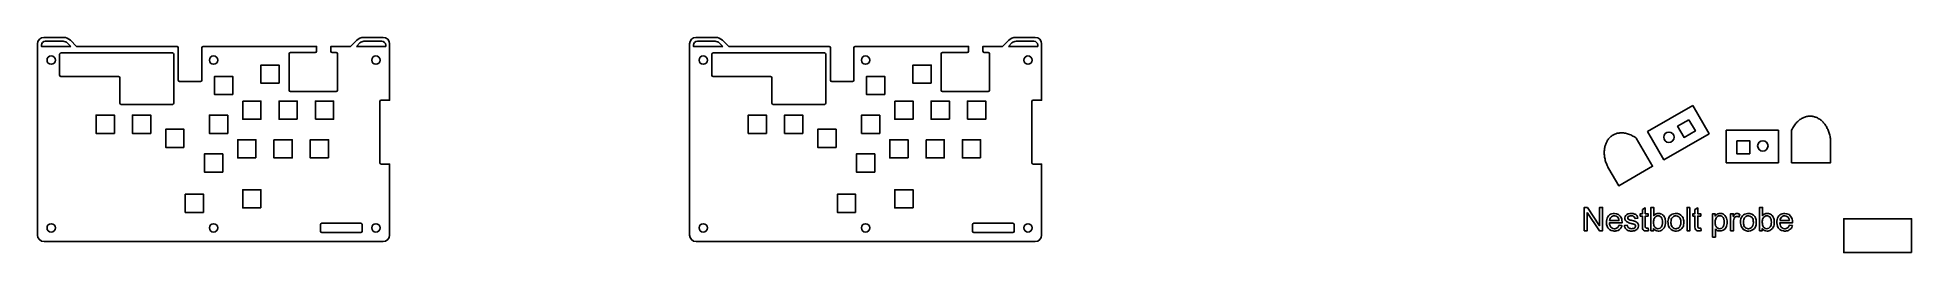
# Model space of a CAD drawing. Header units: millimetres. Extents: x 15 to 1452, y 13 to 179.
import ezdxf

# ---------------------------------------------------------------- set-up
doc = ezdxf.new("R2010")
doc.units = ezdxf.units.MM
for name, color, linetype in [('Layer_0', 7, 'CONTINUOUS'), ('Layer_1', 5, 'CONTINUOUS'), ('Layer_2', 1, 'CONTINUOUS'), ('Layer_30', 30, 'CONTINUOUS')]:
    doc.layers.add(name, color=color, linetype=linetype)

msp = doc.modelspace()

# ---------------------------------------------------------------- linework, layer by layer
at = {"layer": 'Layer_0', "color": 7}
for points in [[(20, 21.5), (280, 21.5, 0.41421356), (285, 26.5), (285, 81.139572), (278.49963, 81.139572, -0.41421356), (277.49963, 82.139572), (277.49963, 129.13931, -0.41421356), (278.49963, 130.13931), (285, 130.13931), (285, 173.5, 0.41421356), (280, 178.5), (265.10651, 178.5, 0.1989166), (259.80313, 176.30324), (255, 171.5), (239.99974, 171.49983), (239.99974, 167.78548, 0.41421356), (240.99974, 166.78548), (243.99974, 166.78548, -0.41421356), (244.99974, 165.78548), (244.99974, 137.78549, -0.41421356), (243.99974, 136.78549), (209.02974, 136.78549, -0.41421356), (208.02974, 137.78549), (208.02974, 165.78548, -0.41421356), (209.02974, 166.78548), (227.99974, 166.78548, 0.41421356), (228.99974, 167.78548), (228.99974, 171.49983), (142, 171.50031, 0.41420952), (141, 170.50031), (141, 145.50031, -0.41421356), (140, 144.50031), (123.99999, 144.50031, -0.41421356), (122.99999, 145.50031), (122.99999, 170.50031, 0.41421356), (121.99999, 171.50031), (45, 171.5), (40.19664, 176.30333, 0.19891313), (34.89336, 178.5), (20, 178.5, 0.41421356), (15, 173.5), (15, 26.5, 0.41421356)], [(40.5, 171.5), (18, 171.5), (18, 172.5, -0.41421356), (21, 175.5), (34.63604, 175.5, -0.19891325), (37.81802, 174.18198)], [(259.5, 171.5), (282, 171.5), (282, 172.5, 0.41421356), (279, 175.5), (265.36395, 175.5, 0.19891002), (262.18198, 174.18198)], [(520, 21.5), (780, 21.5, 0.41421356), (785, 26.5), (785, 81.139572), (778.49963, 81.139572, -0.41421356), (777.49963, 82.139572), (777.49963, 129.13931, -0.41421356), (778.49963, 130.13931), (785, 130.13931), (785, 173.5, 0.41421356), (780, 178.5), (765.10651, 178.5, 0.1989166), (759.8031, 176.30324), (755, 171.5), (739.99976, 171.49983), (739.99976, 167.78548, 0.41421356), (740.99976, 166.78548), (743.99976, 166.78548, -0.41421356), (744.99976, 165.78548), (744.99976, 137.78549, -0.41421356), (743.99976, 136.78549), (709.02972, 136.78549, -0.41421356), (708.02972, 137.78549), (708.02972, 165.78548, -0.41421356), (709.02972, 166.78548), (727.99976, 166.78548, 0.41421356), (728.99976, 167.78548), (728.99976, 171.49983), (642, 171.50031, 0.41420952), (641, 170.50031), (641, 145.50031, -0.41421356), (640, 144.50031), (624, 144.50031, -0.41421356), (623, 145.50031), (623, 170.50031, 0.41421356), (622, 171.50031), (545, 171.5), (540.19666, 176.30333, 0.19891313), (534.89337, 178.5), (520, 178.5, 0.41421356), (515, 173.5), (515, 26.5, 0.41421356)], [(540.5, 171.5), (518, 171.5), (518, 172.5, -0.41421356), (521, 175.5), (534.63605, 175.5, -0.19891325), (537.81799, 174.18198)], [(759.5, 171.5), (782, 171.5), (782, 172.5, 0.41421356), (779, 175.5), (765.36395, 175.5, 0.19891002), (762.18201, 174.18198)], [(32.999943, 166.49997), (118.50037, 166.49997, -0.41421356), (119.50037, 165.49997), (119.50037, 128.00024, -0.41421356), (118.50037, 127.00024), (79.099945, 127.00024, -0.41421154), (78.099945, 128.00024), (78.099945, 147.49997, 0.41421356), (77.099945, 148.49997), (32.999943, 148.49997, -0.41421356), (31.999943, 149.49997), (31.999943, 165.49997, -0.41421356)], [(532.99994, 166.49997), (618.50037, 166.49997, -0.41421356), (619.50037, 165.49997), (619.50037, 128.00024, -0.41421356), (618.50037, 127.00024), (579.09998, 127.00024, -0.41421154), (578.09991, 128.00024), (578.09991, 147.49997, 0.41421356), (577.09991, 148.49997), (532.99994, 148.49997, -0.41421356), (531.99994, 149.49997), (531.99994, 165.49997, -0.41421356)], [(233.00037, 35.524082), (263.00037, 35.524082, -0.41421356), (264.00037, 34.524082), (264.00037, 29.524082, -0.41421331), (263.00037, 28.524082), (233.00037, 28.524082, -0.41421331), (232.00037, 29.524082), (232.00037, 34.524082, -0.41421356)], [(733.00037, 35.524082), (763.00037, 35.524082, -0.41421356), (764.00037, 34.524082), (764.00037, 29.524082, -0.41421331), (763.00037, 28.524082), (733.00037, 28.524082, -0.41421331), (732.00037, 29.524082), (732.00037, 34.524082, -0.41421356)]]:
    msp.add_lwpolyline(points, format="xyb", close=True, dxfattribs=at)
for points in [[(164.74011, 134.46457), (150.74011, 134.46457), (150.74011, 148.46457), (164.74011, 148.46457)], [(200.3101, 143.19458), (186.3101, 143.19458), (186.3101, 157.19458), (200.3101, 157.19458)], [(664.74011, 134.46457), (650.74011, 134.46457), (650.74011, 148.46457), (664.74011, 148.46457)], [(700.31012, 143.19458), (686.31012, 143.19458), (686.31012, 157.19458), (700.31012, 157.19458)], [(172.39011, 129.52458), (186.39011, 129.52458), (186.39011, 115.52458), (172.39011, 115.52458)], [(214.2301, 115.52458), (200.2301, 115.52458), (200.2301, 129.52458), (214.2301, 129.52458)], [(228.07011, 115.52458), (228.07011, 129.52458), (242.07011, 129.52458), (242.07011, 115.52458)], [(672.39014, 129.52458), (686.39014, 129.52458), (686.39014, 115.52458), (672.39014, 115.52458)], [(714.2301, 115.52458), (700.2301, 115.52458), (700.2301, 129.52458), (714.2301, 129.52458)], [(728.07013, 115.52458), (728.07013, 129.52458), (742.07013, 129.52458), (742.07013, 115.52458)], [(73.970108, 104.69458), (59.970108, 104.69458), (59.970108, 118.69458), (73.970108, 118.69458)], [(101.81011, 104.69458), (87.810112, 104.69458), (87.810112, 118.69458), (101.81011, 118.69458)], [(160.87012, 118.69458), (160.87012, 104.69458), (146.87012, 104.69458), (146.87012, 118.69458)], [(573.97009, 104.69458), (559.97009, 104.69458), (559.97009, 118.69458), (573.97009, 118.69458)], [(601.81012, 104.69458), (587.81012, 104.69458), (587.81012, 118.69458), (601.81012, 118.69458)], [(660.87012, 118.69458), (660.87012, 104.69458), (646.87012, 104.69458), (646.87012, 118.69458)], [(1284.231, 126.10616), (1249.59, 106.10616), (1262.09, 84.455521), (1296.731, 104.45552)], [(1284.231, 126.10616), (1249.59, 106.10616), (1262.09, 84.455521), (1296.731, 104.45552)], [(1284.231, 126.10616), (1249.59, 106.10616), (1262.09, 84.455521), (1296.731, 104.45552)], [(1281.3029, 115.17795), (1272.6426, 110.17795), (1277.6426, 101.5177), (1286.3029, 106.5177)], [(1281.3029, 115.17795), (1272.6426, 110.17795), (1277.6426, 101.5177), (1286.3029, 106.5177)], [(1281.3029, 115.17795), (1272.6426, 110.17795), (1277.6426, 101.5177), (1286.3029, 106.5177)], [(127.33011, 93.864578), (113.33011, 93.864578), (113.33011, 107.86458), (127.33011, 107.86458)], [(627.33008, 93.864578), (613.33008, 93.864578), (613.33008, 107.86458), (627.33008, 107.86458)], [(1310, 107.05078), (1350, 107.05078), (1350, 82.050781), (1310, 82.050781)], [(1310, 107.05078), (1350, 107.05078), (1350, 82.050781), (1310, 82.050781)], [(157.00011, 74.924576), (143.00011, 74.924576), (143.00011, 88.924576), (157.00011, 88.924576)], [(182.52011, 85.754578), (168.52011, 85.754578), (168.52011, 99.754578), (182.52011, 99.754578)], [(196.36011, 99.754578), (210.36011, 99.754578), (210.36011, 85.754578), (196.36011, 85.754578)], [(238.2001, 85.754578), (224.2001, 85.754578), (224.2001, 99.754578), (238.2001, 99.754578)], [(657.00012, 74.924576), (643.00012, 74.924576), (643.00012, 88.924576), (657.00012, 88.924576)], [(682.52014, 85.754578), (668.52014, 85.754578), (668.52014, 99.754578), (682.52014, 99.754578)], [(696.36011, 99.754578), (710.36011, 99.754578), (710.36011, 85.754578), (696.36011, 85.754578)], [(738.20007, 85.754578), (724.20007, 85.754578), (724.20007, 99.754578), (738.20007, 99.754578)], [(1318, 99.050781), (1328, 99.050781), (1328, 89.050781), (1318, 89.050781)], [(1318, 99.050781), (1328, 99.050781), (1328, 89.050781), (1318, 89.050781)], [(142.33011, 43.864578), (128.33011, 43.864578), (128.33011, 57.864578), (142.33011, 57.864578)], [(186.39011, 47.364578), (172.39011, 47.364578), (172.39011, 61.364578), (186.39011, 61.364578)], [(642.33008, 43.864578), (628.33008, 43.864578), (628.33008, 57.864578), (642.33008, 57.864578)], [(686.39014, 47.364578), (672.39014, 47.364578), (672.39014, 61.364578), (686.39014, 61.364578)]]:
    msp.add_lwpolyline(points, close=True, dxfattribs=at)
for centre in [(25.500244, 160.99957), (150.00024, 160.99957), (274.50024, 160.99957), (525.50024, 160.99957), (650.00024, 160.99957), (774.50024, 160.99957), (25.500244, 31.999573), (150.00024, 31.999573), (274.50024, 31.999573), (525.50024, 31.999573), (650.00024, 31.999573), (774.50024, 31.999573)]:
    msp.add_circle(centre, 3.2, dxfattribs=at)
at = {"layer": 'Layer_1', "color": 5}
for points in [[(1360, 107.05078), (1360.476, 107.96638), (1360.9659, 108.8385), (1361.4691, 109.66759), (1361.9849, 110.4541), (1362.5126, 111.1985), (1363.0515, 111.90125), (1363.6009, 112.56279), (1364.1602, 113.18359), (1364.7286, 113.76411), (1365.3055, 114.30481), (1365.8902, 114.80614), (1366.4819, 115.26855), (1367.0801, 115.69252), (1367.684, 116.07849), (1368.293, 116.42693), (1368.9063, 116.73828), (1369.5232, 117.01302), (1370.1431, 117.25159), (1370.7653, 117.45445), (1371.3892, 117.62207), (1372.0139, 117.7549), (1372.6389, 117.85339), (1373.2634, 117.91801), (1373.8867, 117.94922), (1374.5082, 117.94746), (1375.1273, 117.91321), (1375.7431, 117.84691), (1376.355, 117.74902), (1376.9623, 117.62001), (1377.5644, 117.46033), (1378.1605, 117.27043), (1378.75, 117.05078), (1379.3322, 116.80183), (1379.9063, 116.52405), (1380.4718, 116.21788), (1381.0278, 115.88379), (1381.5738, 115.52223), (1382.1091, 115.13367), (1382.6329, 114.71855), (1383.1445, 114.27734), (1383.6434, 113.8105), (1384.1287, 113.31848), (1384.5999, 112.80174), (1385.0562, 112.26074), (1385.4969, 111.69594), (1385.9213, 111.10779), (1386.3288, 110.49675), (1386.7188, 109.86328), (1387.0903, 109.20784), (1387.4429, 108.53088), (1387.7758, 107.83287), (1388.0884, 107.11426), (1388.3799, 106.3755), (1388.6496, 105.61707), (1388.8969, 104.8394), (1389.1211, 104.04297), (1389.3215, 103.22823), (1389.4974, 102.39563), (1389.6481, 101.54564), (1389.7729, 100.67871), (1389.8713, 99.795303), (1389.9423, 98.895874), (1389.9855, 97.980881), (1390, 97.050781), (1390, 82.050781), (1360, 82.050781)], [(1360, 107.05078), (1360.476, 107.96638), (1360.9659, 108.8385), (1361.4691, 109.66759), (1361.9849, 110.4541), (1362.5126, 111.1985), (1363.0515, 111.90125), (1363.6009, 112.56279), (1364.1602, 113.18359), (1364.7286, 113.76411), (1365.3055, 114.30481), (1365.8902, 114.80614), (1366.4819, 115.26855), (1367.0801, 115.69252), (1367.684, 116.07849), (1368.293, 116.42693), (1368.9063, 116.73828), (1369.5232, 117.01302), (1370.1431, 117.25159), (1370.7653, 117.45445), (1371.3892, 117.62207), (1372.0139, 117.7549), (1372.6389, 117.85339), (1373.2634, 117.91801), (1373.8867, 117.94922), (1374.5082, 117.94746), (1375.1273, 117.91321), (1375.7431, 117.84691), (1376.355, 117.74902), (1376.9623, 117.62001), (1377.5644, 117.46033), (1378.1605, 117.27043), (1378.75, 117.05078), (1379.3322, 116.80183), (1379.9063, 116.52405), (1380.4718, 116.21788), (1381.0278, 115.88379), (1381.5738, 115.52223), (1382.1091, 115.13367), (1382.6329, 114.71855), (1383.1445, 114.27734), (1383.6434, 113.8105), (1384.1287, 113.31848), (1384.5999, 112.80174), (1385.0562, 112.26074), (1385.4969, 111.69594), (1385.9213, 111.10779), (1386.3288, 110.49675), (1386.7188, 109.86328), (1387.0903, 109.20784), (1387.4429, 108.53088), (1387.7758, 107.83287), (1388.0884, 107.11426), (1388.3799, 106.3755), (1388.6496, 105.61707), (1388.8969, 104.8394), (1389.1211, 104.04297), (1389.3215, 103.22823), (1389.4974, 102.39563), (1389.6481, 101.54564), (1389.7729, 100.67871), (1389.8713, 99.795303), (1389.9423, 98.895874), (1389.9855, 97.980881), (1390, 97.050781), (1390, 82.050781), (1360, 82.050781)], [(1240.9297, 101.10615), (1240.0597, 101.66111), (1239.1994, 102.17142), (1238.3491, 102.63783), (1237.5091, 103.06108), (1236.6799, 103.44191), (1235.8619, 103.78105), (1235.0553, 104.07925), (1234.2605, 104.33725), (1233.478, 104.55578), (1232.708, 104.73558), (1231.951, 104.87741), (1231.2073, 104.98199), (1230.4773, 105.05006), (1229.7613, 105.08237), (1229.0597, 105.07965), (1228.3729, 105.04265), (1227.7013, 104.9721), (1227.0451, 104.86875), (1226.4048, 104.73332), (1225.7808, 104.56658), (1225.1733, 104.36924), (1224.5829, 104.14206), (1224.0097, 103.88577), (1223.4543, 103.60112), (1222.9169, 103.28883), (1222.3979, 102.94966), (1221.8978, 102.58434), (1221.4168, 102.19361), (1220.9553, 101.77821), (1220.5138, 101.33889), (1220.0924, 100.87637), (1219.6918, 100.39141), (1219.3121, 99.884731), (1218.9537, 99.357086), (1218.6171, 98.809211), (1218.3026, 98.241845), (1218.0105, 97.655729), (1217.7413, 97.051602), (1217.4952, 96.430203), (1217.2727, 95.792273), (1217.0741, 95.138552), (1216.8998, 94.469778), (1216.7501, 93.786693), (1216.6255, 93.090035), (1216.5262, 92.380544), (1216.4527, 91.65896), (1216.4053, 90.926024), (1216.3844, 90.182474), (1216.3903, 89.42905), (1216.4234, 88.666493), (1216.4841, 87.895541), (1216.5727, 87.116935), (1216.6897, 86.331415), (1216.8353, 85.53972), (1217.01, 84.742589), (1217.214, 83.940764), (1217.4479, 83.134982), (1217.7118, 82.325985), (1218.0063, 81.514512), (1218.3316, 80.701303), (1218.6882, 79.887097), (1219.0764, 79.072635), (1219.4965, 78.258655), (1219.949, 77.445899), (1227.449, 64.455521), (1253.4297, 79.455521), (1240.9297, 101.10616)], [(1240.9297, 101.10615), (1240.0597, 101.66111), (1239.1994, 102.17142), (1238.3491, 102.63783), (1237.5091, 103.06108), (1236.6799, 103.44191), (1235.8619, 103.78105), (1235.0553, 104.07925), (1234.2605, 104.33725), (1233.478, 104.55578), (1232.708, 104.73558), (1231.951, 104.87741), (1231.2073, 104.98199), (1230.4773, 105.05006), (1229.7613, 105.08237), (1229.0597, 105.07965), (1228.3729, 105.04265), (1227.7013, 104.9721), (1227.0451, 104.86875), (1226.4048, 104.73332), (1225.7808, 104.56658), (1225.1733, 104.36924), (1224.5829, 104.14206), (1224.0097, 103.88577), (1223.4543, 103.60112), (1222.9169, 103.28883), (1222.3979, 102.94966), (1221.8978, 102.58434), (1221.4168, 102.19361), (1220.9553, 101.77821), (1220.5138, 101.33889), (1220.0924, 100.87637), (1219.6918, 100.39141), (1219.3121, 99.884731), (1218.9537, 99.357086), (1218.6171, 98.809211), (1218.3026, 98.241845), (1218.0105, 97.655729), (1217.7413, 97.051602), (1217.4952, 96.430203), (1217.2727, 95.792273), (1217.0741, 95.138552), (1216.8998, 94.469778), (1216.7501, 93.786693), (1216.6255, 93.090035), (1216.5262, 92.380544), (1216.4527, 91.65896), (1216.4053, 90.926024), (1216.3844, 90.182474), (1216.3903, 89.42905), (1216.4234, 88.666493), (1216.4841, 87.895541), (1216.5727, 87.116935), (1216.6897, 86.331415), (1216.8353, 85.53972), (1217.01, 84.742589), (1217.214, 83.940764), (1217.4479, 83.134982), (1217.7118, 82.325985), (1218.0063, 81.514512), (1218.3316, 80.701303), (1218.6882, 79.887097), (1219.0764, 79.072635), (1219.4965, 78.258655), (1219.949, 77.445899), (1227.449, 64.455521), (1253.4297, 79.455521), (1240.9297, 101.10616)], [(1240.9297, 101.10615), (1240.0597, 101.66111), (1239.1994, 102.17142), (1238.3491, 102.63783), (1237.5091, 103.06108), (1236.6799, 103.44191), (1235.8619, 103.78105), (1235.0553, 104.07925), (1234.2605, 104.33725), (1233.478, 104.55578), (1232.708, 104.73558), (1231.951, 104.87741), (1231.2073, 104.98199), (1230.4773, 105.05006), (1229.7613, 105.08237), (1229.0597, 105.07965), (1228.3729, 105.04265), (1227.7013, 104.9721), (1227.0451, 104.86875), (1226.4048, 104.73332), (1225.7808, 104.56658), (1225.1733, 104.36924), (1224.5829, 104.14206), (1224.0097, 103.88577), (1223.4543, 103.60112), (1222.9169, 103.28883), (1222.3979, 102.94966), (1221.8978, 102.58434), (1221.4168, 102.19361), (1220.9553, 101.77821), (1220.5138, 101.33889), (1220.0924, 100.87637), (1219.6918, 100.39141), (1219.3121, 99.884731), (1218.9537, 99.357086), (1218.6171, 98.809211), (1218.3026, 98.241845), (1218.0105, 97.655729), (1217.7413, 97.051602), (1217.4952, 96.430203), (1217.2727, 95.792273), (1217.0741, 95.138552), (1216.8998, 94.469778), (1216.7501, 93.786693), (1216.6255, 93.090035), (1216.5262, 92.380544), (1216.4527, 91.65896), (1216.4053, 90.926024), (1216.3844, 90.182474), (1216.3903, 89.42905), (1216.4234, 88.666493), (1216.4841, 87.895541), (1216.5727, 87.116935), (1216.6897, 86.331415), (1216.8353, 85.53972), (1217.01, 84.742589), (1217.214, 83.940764), (1217.4479, 83.134982), (1217.7118, 82.325985), (1218.0063, 81.514512), (1218.3316, 80.701303), (1218.6882, 79.887097), (1219.0764, 79.072635), (1219.4965, 78.258655), (1219.949, 77.445899), (1227.449, 64.455521), (1253.4297, 79.455521), (1240.9297, 101.10616)]]:
    msp.add_lwpolyline(points, close=True, dxfattribs=at)
at = {"layer": 'Layer_2', "color": 1}
for points in [[(1203.3007, 43.928078), (1212.7001, 29.865578), (1215.1293, 29.865578), (1215.1293, 47.761086), (1212.8588, 47.761086), (1212.8588, 33.710793), (1203.4594, 47.761086), (1201.0302, 47.761086), (1201.0302, 29.865578), (1203.3007, 29.865578)], [(1203.3007, 43.928078), (1212.7001, 29.865578), (1215.1293, 29.865578), (1215.1293, 47.761086), (1212.8588, 47.761086), (1212.8588, 33.710793), (1203.4594, 47.761086), (1201.0302, 47.761086), (1201.0302, 29.865578), (1203.3007, 29.865578)], [(1282.1342, 47.761086), (1279.9364, 47.761086), (1279.9364, 29.865578), (1282.1342, 29.865578)], [(1282.1342, 47.761086), (1279.9364, 47.761086), (1279.9364, 29.865578), (1282.1342, 29.865578)]]:
    msp.add_lwpolyline(points, close=True, dxfattribs=at)
for points in [[(1224.8246, 29.589699, 0.035441769), (1225.8529, 29.726906, 0.25168717), (1229.6473, 32.820656, 0.036568265), (1229.973, 33.759621), (1227.7025, 34.040382), (1227.5721, 33.704445, -0.13625396), (1226.3475, 32.014015, -0.18614412), (1223.8871, 31.396828, -0.2690805), (1220.8954, 33.506691, -0.095871012), (1220.3661, 35.785988), (1230.0341, 35.785988, 0.10311368), (1229.5253, 39.527687, 0.32202379), (1224.1503, 43.122414, 0.17219772), (1220.4471, 41.929543, 0.17553907), (1218.3329, 38.485207, 0.12939771), (1218.5126, 33.428566, 0.29921442), (1223.2474, 29.634132, 0.046175791)], [(1224.8246, 29.589699, 0.035441769), (1225.8529, 29.726906, 0.25168717), (1229.6473, 32.820656, 0.036568265), (1229.973, 33.759621), (1227.7025, 34.040382), (1227.5721, 33.704445, -0.13625396), (1226.3475, 32.014015, -0.18614412), (1223.8871, 31.396828, -0.2690805), (1220.8954, 33.506691, -0.095871012), (1220.3661, 35.785988), (1230.0341, 35.785988, 0.10311368), (1229.5253, 39.527687, 0.32202379), (1224.1503, 43.122414, 0.17219772), (1220.4471, 41.929543, 0.17553907), (1218.3329, 38.485207, 0.12939771), (1218.5126, 33.428566, 0.29921442), (1223.2474, 29.634132, 0.046175791)], [(1237.7719, 29.58091, 0.064458777), (1239.5052, 29.871437, 0.15578001), (1241.8099, 31.369484, 0.29504353), (1242.2177, 35.35923, 0.17871594), (1240.3959, 36.810402, 0.024274302), (1237.0126, 37.831886), (1236.3671, 38.012062, -0.055903952), (1235.1864, 38.411964, -0.23978464), (1234.3602, 39.434914, -0.26190136), (1234.8387, 40.687355, -0.15633544), (1236.1376, 41.245461, -0.10151563), (1238.288, 41.175636, -0.31314118), (1239.9828, 39.19175), (1242.1312, 39.484718, 0.11692195), (1241.3744, 41.492531, 0.14549101), (1239.6718, 42.682961, 0.16884858), (1234.6747, 42.721535, 0.28784973), (1232.244, 39.812355, 0.35480014), (1234.3744, 36.300636, 0.033424667), (1237.8959, 35.24839), (1238.2816, 35.142921, -0.061641949), (1239.7142, 34.614113, -0.33542826), (1240.3158, 33.040382, -0.24367872), (1238.9696, 31.619972, -0.16270154), (1235.766, 31.651222, -0.2363264), (1234.1586, 33.462257, -0.038289009), (1234.0258, 34.077003), (1231.8529, 33.735207, 0.10641069), (1232.6854, 31.552101, 0.18677452), (1235.1688, 29.834816, 0.072510602)], [(1237.7719, 29.58091, 0.064458777), (1239.5052, 29.871437, 0.15578001), (1241.8099, 31.369484, 0.29504353), (1242.2177, 35.35923, 0.17871594), (1240.3959, 36.810402, 0.024274302), (1237.0126, 37.831886), (1236.3671, 38.012062, -0.055903952), (1235.1864, 38.411964, -0.23978464), (1234.3602, 39.434914, -0.26190136), (1234.8387, 40.687355, -0.15633544), (1236.1376, 41.245461, -0.10151563), (1238.288, 41.175636, -0.31314118), (1239.9828, 39.19175), (1242.1312, 39.484718, 0.11692195), (1241.3744, 41.492531, 0.14549101), (1239.6718, 42.682961, 0.16884858), (1234.6747, 42.721535, 0.28784973), (1232.244, 39.812355, 0.35480014), (1234.3744, 36.300636, 0.033424667), (1237.8959, 35.24839), (1238.2816, 35.142921, -0.061641949), (1239.7142, 34.614113, -0.33542826), (1240.3158, 33.040382, -0.24367872), (1238.9696, 31.619972, -0.16270154), (1235.766, 31.651222, -0.2363264), (1234.1586, 33.462257, -0.038289009), (1234.0258, 34.077003), (1231.8529, 33.735207, 0.10641069), (1232.6854, 31.552101, 0.18677452), (1235.1688, 29.834816, 0.072510602)], [(1249.0648, 29.706886, 0.035322966), (1250.3466, 29.889992), (1250.0292, 31.83091), (1249.745, 31.793312, -0.10930542), (1248.4598, 31.834816, -0.31624354), (1247.849, 32.767921, -0.023252451), (1247.8197, 33.539894), (1247.8197, 41.120461), (1250.0292, 41.120461), (1250.0292, 42.829445), (1247.8197, 42.829445), (1247.8197, 47.358253), (1245.6346, 46.039894), (1245.6346, 42.829445), (1244.0233, 42.829445), (1244.0233, 41.120461), (1245.6346, 41.120461), (1245.6346, 33.661964, 0.047226592), (1245.786, 31.461281, 0.18645943), (1246.5258, 30.277199, 0.14736101), (1248.1219, 29.718117, 0.036872306)], [(1249.0648, 29.706886, 0.035322966), (1250.3466, 29.889992), (1250.0292, 31.83091), (1249.745, 31.793312, -0.10930542), (1248.4598, 31.834816, -0.31624354), (1247.849, 32.767921, -0.023252451), (1247.8197, 33.539894), (1247.8197, 41.120461), (1250.0292, 41.120461), (1250.0292, 42.829445), (1247.8197, 42.829445), (1247.8197, 47.358253), (1245.6346, 46.039894), (1245.6346, 42.829445), (1244.0233, 42.829445), (1244.0233, 41.120461), (1245.6346, 41.120461), (1245.6346, 33.661964, 0.047226592), (1245.786, 31.461281, 0.18645943), (1246.5258, 30.277199, 0.14736101), (1248.1219, 29.718117, 0.036872306)], [(1258.3719, 29.600929, 0.11119177), (1260.4315, 30.283058, 0.20908732), (1263.1766, 34.256203, 0.10484678), (1263.1888, 38.552589, 0.084274427), (1262.2635, 40.826515, 0.17979055), (1259.6376, 42.851418, 0.13124267), (1256.8827, 43.013527, 0.14849213), (1254.723, 41.785988), (1254.3627, 41.376808), (1254.3627, 47.761086), (1252.1654, 47.761086), (1252.1654, 29.865578), (1254.204, 29.865578), (1254.204, 31.489113), (1254.3715, 31.257179, 0.24636091), (1257.8051, 29.572609)], [(1258.3719, 29.600929, 0.11119177), (1260.4315, 30.283058, 0.20908732), (1263.1766, 34.256203, 0.10484678), (1263.1888, 38.552589, 0.084274427), (1262.2635, 40.826515, 0.17979055), (1259.6376, 42.851418, 0.13124267), (1256.8827, 43.013527, 0.14849213), (1254.723, 41.785988), (1254.3627, 41.376808), (1254.3627, 47.761086), (1252.1654, 47.761086), (1252.1654, 29.865578), (1254.204, 29.865578), (1254.204, 31.489113), (1254.3715, 31.257179, 0.24636091), (1257.8051, 29.572609)], [(1271.7631, 29.584816, 0.20281548), (1275.9999, 31.608253, 0.13365125), (1277.222, 34.295265, 0.090359045), (1277.244, 38.330421, 0.24506752), (1274.0414, 42.568214, 0.12857813), (1270.7533, 43.099953, 0.19523386), (1266.7968, 41.219582, 0.14508999), (1265.389, 38.031105, 0.11350353), (1265.6835, 33.448097, 0.31096763), (1270.6786, 29.599953, 0.03505354)], [(1271.7631, 29.584816, 0.20281548), (1275.9999, 31.608253, 0.13365125), (1277.222, 34.295265, 0.090359045), (1277.244, 38.330421, 0.24506752), (1274.0414, 42.568214, 0.12857813), (1270.7533, 43.099953, 0.19523386), (1266.7968, 41.219582, 0.14508999), (1265.389, 38.031105, 0.11350353), (1265.6835, 33.448097, 0.31096763), (1270.6786, 29.599953, 0.03505354)], [(1289.3729, 29.706886, 0.035320315), (1290.6547, 29.889992), (1290.3373, 31.83091), (1290.0526, 31.793312, -0.10928461), (1288.7675, 31.834816, -0.31614419), (1288.1566, 32.767921, -0.023867184), (1288.1278, 33.539894), (1288.1278, 41.120461), (1290.3373, 41.120461), (1290.3373, 42.829445), (1288.1278, 42.829445), (1288.1278, 47.358253), (1285.9427, 46.039894), (1285.9427, 42.829445), (1284.3314, 42.829445), (1284.3314, 41.120461), (1285.9427, 41.120461), (1285.9427, 33.661964, 0.047441201), (1286.0936, 31.461281, 0.18637965), (1286.8334, 30.277199, 0.14733621), (1288.4296, 29.718117, 0.036859007)], [(1289.3729, 29.706886, 0.035320315), (1290.6547, 29.889992), (1290.3373, 31.83091), (1290.0526, 31.793312, -0.10928461), (1288.7675, 31.834816, -0.31614419), (1288.1566, 32.767921, -0.023867184), (1288.1278, 33.539894), (1288.1278, 41.120461), (1290.3373, 41.120461), (1290.3373, 42.829445), (1288.1278, 42.829445), (1288.1278, 47.358253), (1285.9427, 46.039894), (1285.9427, 42.829445), (1284.3314, 42.829445), (1284.3314, 41.120461), (1285.9427, 41.120461), (1285.9427, 33.661964, 0.047441201), (1286.0936, 31.461281, 0.18637965), (1286.8334, 30.277199, 0.14733621), (1288.4296, 29.718117, 0.036859007)], [(1301.6288, 31.208351), (1301.9286, 30.869484, 0.15733387), (1304.2421, 29.638039, 0.31986878), (1309.7836, 32.475929, 0.12139988), (1310.6864, 36.445168, 0.12936477), (1309.6766, 40.591164, 0.2757173), (1305.1932, 43.122414, 0.16626039), (1302.598, 42.349953, 0.079670107), (1301.4335, 41.144875), (1301.4335, 42.829445), (1299.4315, 42.829445), (1299.4315, 24.897316), (1301.6288, 24.897316)], [(1301.6288, 31.208351), (1301.9286, 30.869484, 0.15733387), (1304.2421, 29.638039, 0.31986878), (1309.7836, 32.475929, 0.12139988), (1310.6864, 36.445168, 0.12936477), (1309.6766, 40.591164, 0.2757173), (1305.1932, 43.122414, 0.16626039), (1302.598, 42.349953, 0.079670107), (1301.4335, 41.144875), (1301.4335, 42.829445), (1299.4315, 42.829445), (1299.4315, 24.897316), (1301.6288, 24.897316)], [(1315.5082, 36.652687), (1315.5306, 37.334816, -0.082272251), (1316.017, 39.579933, -0.34302102), (1318.389, 40.822121, -0.096262218), (1319.5975, 40.375832), (1320.3544, 42.414406, 0.14029464), (1318.0961, 43.122414, 0.24732759), (1316.016, 42.008644, 0.037501439), (1315.2885, 40.864113), (1315.2885, 42.829445), (1313.3109, 42.829445), (1313.3109, 29.865578), (1315.5082, 29.865578)], [(1315.5082, 36.652687), (1315.5306, 37.334816, -0.082272251), (1316.017, 39.579933, -0.34302102), (1318.389, 40.822121, -0.096262218), (1319.5975, 40.375832), (1320.3544, 42.414406, 0.14029464), (1318.0961, 43.122414, 0.24732759), (1316.016, 42.008644, 0.037501439), (1315.2885, 40.864113), (1315.2885, 42.829445), (1313.3109, 42.829445), (1313.3109, 29.865578), (1315.5082, 29.865578)], [(1327.3417, 29.584816, 0.20280051), (1331.5785, 31.608253, 0.13365084), (1332.8007, 34.295265, 0.090376518), (1332.8226, 38.330421, 0.24506834), (1329.62, 42.568214, 0.12856532), (1326.3319, 43.099953, 0.19521696), (1322.3754, 41.219582, 0.14507209), (1320.9677, 38.031105, 0.11349177), (1321.2621, 33.448097, 0.31096749), (1326.2572, 29.599953, 0.035053681)], [(1327.3417, 29.584816, 0.20280051), (1331.5785, 31.608253, 0.13365084), (1332.8007, 34.295265, 0.090376518), (1332.8226, 38.330421, 0.24506834), (1329.62, 42.568214, 0.12856532), (1326.3319, 43.099953, 0.19521696), (1322.3754, 41.219582, 0.14507209), (1320.9677, 38.031105, 0.11349177), (1321.2621, 33.448097, 0.31096749), (1326.2572, 29.599953, 0.035053681)], [(1341.7582, 29.600929, 0.16574), (1344.7245, 30.965187, 0.15794512), (1346.5629, 34.256203, 0.10486401), (1346.5751, 38.552589, 0.084330923), (1345.6498, 40.826515, 0.17979066), (1343.0238, 42.851418, 0.13124073), (1340.2689, 43.013527, 0.14849233), (1338.1093, 41.785988), (1337.7494, 41.376808), (1337.7494, 47.761086), (1335.5521, 47.761086), (1335.5521, 29.865578), (1337.5907, 29.865578), (1337.5907, 31.489113), (1337.7577, 31.257179, 0.24638725), (1341.1918, 29.572609)], [(1341.7582, 29.600929, 0.16574), (1344.7245, 30.965187, 0.15794512), (1346.5629, 34.256203, 0.10486401), (1346.5751, 38.552589, 0.084330923), (1345.6498, 40.826515, 0.17979066), (1343.0238, 42.851418, 0.13124073), (1340.2689, 43.013527, 0.14849233), (1338.1093, 41.785988), (1337.7494, 41.376808), (1337.7494, 47.761086), (1335.5521, 47.761086), (1335.5521, 29.865578), (1337.5907, 29.865578), (1337.5907, 31.489113), (1337.7577, 31.257179, 0.24638725), (1341.1918, 29.572609)], [(1355.4642, 29.589699, 0.12444573), (1358.2474, 30.413918, 0.17530795), (1360.4642, 33.276222), (1360.6132, 33.759621), (1358.3427, 34.040382), (1358.2118, 33.704445, -0.13603473), (1356.9877, 32.014015, -0.18604494), (1354.5267, 31.396828, -0.26919081), (1351.5355, 33.506691, -0.096325176), (1351.0062, 35.785988), (1360.6742, 35.785988, 0.10298365), (1360.1649, 39.527687, 0.32200615), (1354.7904, 43.122414, 0.1722146), (1351.0868, 41.929543, 0.1755312), (1348.9725, 38.485207, 0.12938715), (1349.1522, 33.428566, 0.29916209), (1353.8871, 29.634132, 0.046176357)], [(1355.4642, 29.589699, 0.12444573), (1358.2474, 30.413918, 0.17530795), (1360.4642, 33.276222), (1360.6132, 33.759621), (1358.3427, 34.040382), (1358.2118, 33.704445, -0.13603473), (1356.9877, 32.014015, -0.18604494), (1354.5267, 31.396828, -0.26919081), (1351.5355, 33.506691, -0.096325176), (1351.0062, 35.785988), (1360.6742, 35.785988, 0.10298365), (1360.1649, 39.527687, 0.32200615), (1354.7904, 43.122414, 0.1722146), (1351.0868, 41.929543, 0.1755312), (1348.9725, 38.485207, 0.12938715), (1349.1522, 33.428566, 0.29916209), (1353.8871, 29.634132, 0.046176357)], [(1220.4882, 37.592628, -0.13458285), (1221.1718, 39.753273, -0.28318187), (1224.5834, 41.295753, -0.32329678), (1227.5419, 38.704445, -0.040657747), (1227.7269, 37.592628)], [(1220.4882, 37.592628, -0.13458285), (1221.1718, 39.753273, -0.28318187), (1224.5834, 41.295753, -0.32329678), (1227.5419, 38.704445, -0.040657747), (1227.7269, 37.592628)], [(1257.1913, 31.405617, -0.17607966), (1255.3793, 32.333839, -0.15721387), (1254.3383, 34.436867, -0.085850881), (1254.3275, 38.064308, -0.12765886), (1255.2294, 40.064308, -0.16549448), (1257.0238, 41.237648, -0.26581889), (1259.8969, 40.39048, -0.1366385), (1260.9105, 38.566261, -0.11906196), (1260.8998, 34.188332, -0.18505251), (1259.2699, 31.868019, -0.18211347)], [(1257.1913, 31.405617, -0.17607966), (1255.3793, 32.333839, -0.15721387), (1254.3383, 34.436867, -0.085850881), (1254.3275, 38.064308, -0.12765886), (1255.2294, 40.064308, -0.16549448), (1257.0238, 41.237648, -0.26581889), (1259.8969, 40.39048, -0.1366385), (1260.9105, 38.566261, -0.11906196), (1260.8998, 34.188332, -0.18505251), (1259.2699, 31.868019, -0.18211347)], [(1270.9398, 31.398781, -0.28577276), (1267.9467, 33.723488, -0.092085837), (1267.5219, 36.347511, -0.070434494), (1267.7938, 38.523293, -0.19527734), (1269.5023, 40.822121, -0.2967384), (1273.4794, 40.606789, -0.16417398), (1274.8783, 38.534035, -0.084075115), (1275.1346, 35.803566, -0.078918257), (1274.7269, 33.742043, -0.25576167), (1272.1263, 31.456886, -0.073997508)], [(1270.9398, 31.398781, -0.28577276), (1267.9467, 33.723488, -0.092085837), (1267.5219, 36.347511, -0.070434494), (1267.7938, 38.523293, -0.19527734), (1269.5023, 40.822121, -0.2967384), (1273.4794, 40.606789, -0.16417398), (1274.8783, 38.534035, -0.084075115), (1275.1346, 35.803566, -0.078918257), (1274.7269, 33.742043, -0.25576167), (1272.1263, 31.456886, -0.073997508)], [(1304.5345, 31.397804, -0.086758674), (1303.5541, 31.678078, -0.19059211), (1301.8168, 33.656593, -0.087243624), (1301.4213, 36.274269, -0.092821547), (1301.8431, 38.937355, -0.20529573), (1303.9779, 41.216652, -0.30333467), (1307.1595, 40.457375, -0.13349661), (1308.1854, 38.623878, -0.11827091), (1308.1791, 34.197609, -0.19116832), (1306.5546, 31.863136, -0.17367064)], [(1304.5345, 31.397804, -0.086758674), (1303.5541, 31.678078, -0.19059211), (1301.8168, 33.656593, -0.087243624), (1301.4213, 36.274269, -0.092821547), (1301.8431, 38.937355, -0.20529573), (1303.9779, 41.216652, -0.30333467), (1307.1595, 40.457375, -0.13349661), (1308.1854, 38.623878, -0.11827091), (1308.1791, 34.197609, -0.19116832), (1306.5546, 31.863136, -0.17367064)], [(1326.5184, 31.398781), (1326.1327, 31.456886, -0.25356907), (1323.5253, 33.723488, -0.092297609), (1323.101, 36.347511, -0.070660591), (1323.3724, 38.523293, -0.19510062), (1325.0809, 40.822121, -0.29673833), (1329.058, 40.606789, -0.16417372), (1330.4569, 38.534035, -0.08411938), (1330.7133, 35.803566, -0.078917652), (1330.3055, 33.742043, -0.25577767), (1327.705, 31.456886, -0.073998461)], [(1326.5184, 31.398781), (1326.1327, 31.456886, -0.25356907), (1323.5253, 33.723488, -0.092297609), (1323.101, 36.347511, -0.070660591), (1323.3724, 38.523293, -0.19510062), (1325.0809, 40.822121, -0.29673833), (1329.058, 40.606789, -0.16417372), (1330.4569, 38.534035, -0.08411938), (1330.7133, 35.803566, -0.078917652), (1330.3055, 33.742043, -0.25577767), (1327.705, 31.456886, -0.073998461)], [(1340.5775, 31.405617), (1340.1693, 31.485207, -0.1688016), (1338.4716, 32.678566, -0.12511763), (1337.7245, 34.436867, -0.085666914), (1337.7137, 38.064308, -0.1279072), (1338.6161, 40.064308, -0.16563085), (1340.41, 41.237648, -0.26581674), (1343.2831, 40.39048, -0.13663706), (1344.2968, 38.566261, -0.11920973), (1344.286, 34.188332, -0.18512625), (1342.6566, 31.868019, -0.18212352)], [(1340.5775, 31.405617), (1340.1693, 31.485207, -0.1688016), (1338.4716, 32.678566, -0.12511763), (1337.7245, 34.436867, -0.085666914), (1337.7137, 38.064308, -0.1279072), (1338.6161, 40.064308, -0.16563085), (1340.41, 41.237648, -0.26581674), (1343.2831, 40.39048, -0.13663706), (1344.2968, 38.566261, -0.11920973), (1344.286, 34.188332, -0.18512625), (1342.6566, 31.868019, -0.18212352)], [(1351.1283, 37.592628), (1351.1698, 38.006203, -0.22189631), (1352.8153, 40.745949, -0.31032165), (1356.973, 40.601418, -0.17348252), (1358.1815, 38.704445, -0.040091528), (1358.3671, 37.592628)], [(1351.1283, 37.592628), (1351.1698, 38.006203, -0.22189631), (1352.8153, 40.745949, -0.31032165), (1356.973, 40.601418, -0.17348252), (1358.1815, 38.704445, -0.040091528), (1358.3671, 37.592628)]]:
    msp.add_lwpolyline(points, format="xyb", close=True, dxfattribs=at)
for centre in [(1265.9823, 101.71385), (1265.9823, 101.71385), (1265.9823, 101.71385), (1338, 95.050781), (1338, 95.050781)]:
    msp.add_circle(centre, 4, dxfattribs=at)
at = {"layer": 'Layer_30', "color": 30}
msp.add_lwpolyline([(1452, 13), (1400, 13), (1400, 39), (1452, 39)], close=True, dxfattribs=at)

doc.saveas('drawing.dxf')
